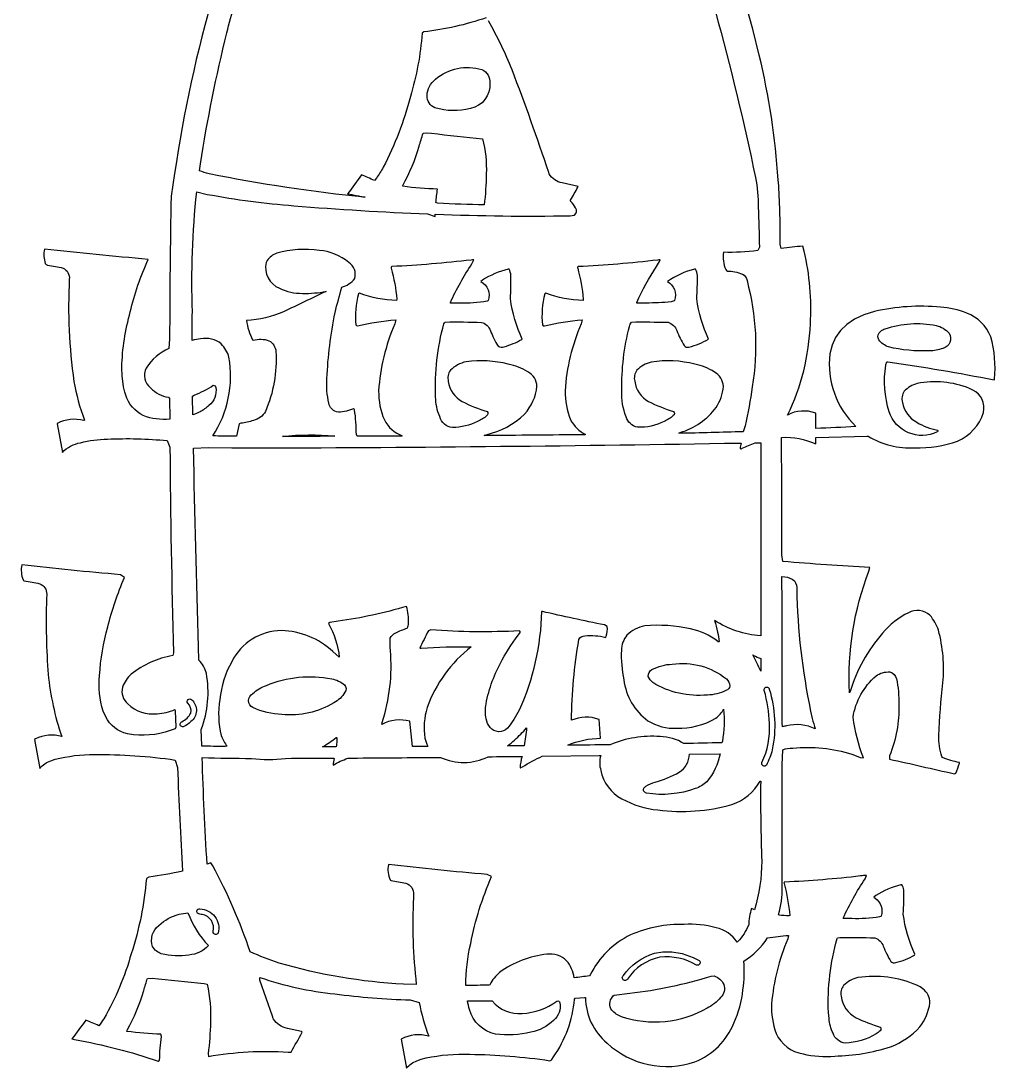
# Model space of a CAD drawing. Extents: x 1.3 to 31.4, y 0.3 to 25.4.
# Drawn here: x 19.87 to 31.43, y 0.53 to 12.94 of the extents above; entities that cross this region are included whole.
import ezdxf

# ---------------------------------------------------------------- set-up
doc = ezdxf.new("R2010")
doc.units = 0
doc.linetypes.add('0', pattern=[0])
doc.layers.add('1', color=7, linetype='0')

msp = doc.modelspace()

# ---------------------------------------------------------------- linework, layer by layer
at = {"layer": '1'}
for points in [[(25.391197, 12.980835, -0.0542), (24.652374, 12.814247), (24.631161, 12.798279, -0.055476), (24.492493, 12.046494, -0.056072), (24.170658, 11.208124, -0.019945), (24.089687, 11.077728), (24.065437, 11.052017, 0.013989), (23.911785, 11.118851, -0.0073), (23.747379, 10.894608, 0.002478), (23.955093, 10.854079, -0.025978), (22.104008, 11.132101, -0.019541), (21.991726, 11.166954), (22.001812, 11.250083, -0.020341), (22.314243, 12.803649, -0.014534), (22.511227, 13.469116)], [(22.162266, 13.286941, 0.033629), (21.695702, 11.135284), (21.654421, 10.866035, 0.004985), (21.636797, 9.174062), (21.628326, 9.05999, 0.149866), (21.35899, 8.828313, 0.34637), (21.409084, 8.592529, 0.159098), (21.623657, 8.4813), (21.637123, 8.468712), (21.63813, 8.223625, -0.125031), (21.3242, 8.263929, -0.205521), (21.116716, 8.508249, -0.055531), (21.083881, 8.639977), (21.072838, 8.733398), (21.068958, 8.836189, -0.060197), (21.170216, 9.495316, -0.050438), (21.382963, 10.115324, -0.003326), (20.150661, 10.238724, 0.118743), (20.162325, 10.067863, 0.23311), (20.189579, 10.049103, -0.028956), (20.372143, 10.013162, -0.32153), (20.44698, 9.882431, 0.048041), (20.501564, 8.670299, 0.046597), (20.625977, 8.211792), (20.617275, 8.206154, 0.187716), (20.304554, 8.171745), (20.304195, 8.164932), (20.364277, 7.828438, -0.158606), (20.579422, 7.942533, -0.061157), (20.899193, 7.985298, -0.037338), (21.608887, 7.967668), (21.640266, 7.889492, 0.005028), (21.682758, 5.451994), (21.673176, 5.418823, 0.123036), (21.182228, 5.198805, 0.11765), (21.077511, 5.046269, 0.29216), (21.142063, 4.84597, 0.229598), (21.489647, 4.729907, 0.078978), (21.699951, 4.77813), (21.704166, 4.76342), (21.711048, 4.569221), (21.701973, 4.55159, -0.120523), (21.209213, 4.478096), (21.136292, 4.490501, -0.225043), (20.879105, 4.693169), (20.849155, 4.761826, -0.10288), (20.804815, 5.182958, -0.050725), (20.904049, 5.758751, -0.04559), (21.101719, 6.343216), (21.052292, 6.378147, -0.007983), (19.883976, 6.495171, 0.149295), (19.898888, 6.315635, 0.118415), (19.912884, 6.305588, -0.011276), (20.095558, 6.271024, -0.327002), (20.178585, 6.146622, 0.02565), (20.192083, 5.244871, 0.057003), (20.341528, 4.504531), (20.357357, 4.459213, 0.185367), (20.04388, 4.431134), (20.03487, 4.425117), (20.096336, 4.080872, -0.137103), (20.226711, 4.170715), (20.278736, 4.188896, -0.065803), (20.743484, 4.245415, -0.038768), (21.704136, 4.180672), (21.729542, 4.093998, 0.002975), (21.788593, 2.863152, -0.025775), (21.389168, 2.79361), (21.360928, 2.776367, -0.059028), (21.181156, 1.884346, -0.062884), (20.85673, 1.113326, -0.025702), (20.795979, 1.030174, 0.014909), (20.641491, 1.097214, -0.006985), (20.478596, 0.874931), (20.509739, 0.866188, -0.0395), (21.500248, 0.610916), (21.517769, 0.622452, -0.032771), (21.540089, 0.903107), (21.533726, 0.928886, -0.028182), (21.130779, 0.962921), (21.134869, 0.979271, 0.057673), (21.328787, 1.447353, 0.008275), (21.372471, 1.591438), (21.428774, 1.595085, 0.002801), (22.044533, 1.529137), (22.080452, 1.522018, -0.070708), (22.121223, 1.070831, -0.028924), (22.092522, 0.699287), (22.096325, 0.665466, -0.061835), (23.041988, 0.716301), (23.07737, 0.718269, 0.004889), (23.209385, 0.953125), (23.201973, 0.960907), (23.034111, 0.999023, -0.212502), (22.868401, 1.108864, -0.056349), (22.857071, 1.142296), (22.708347, 1.572151), (22.706112, 1.603043, 0.055219), (23.597282, 1.406535, 0.024088), (24.491528, 1.335907), (24.596516, 1.307465, 0.043576), (24.709835, 0.905388, 0.195296), (24.385029, 0.872185), (24.446423, 0.528381, -0.127593), (24.568886, 0.614037), (24.619694, 0.632645), (24.677761, 0.648743, -0.060283), (25.196476, 0.691433, -0.034382), (26.147774, 0.615616, 0.245782), (26.170521, 0.63047), (26.189007, 0.660713, 0.134146), (26.439846, 1.344421), (26.446915, 1.357452), (26.558342, 1.364983), (26.568901, 1.363579, 0.219145), (26.825411, 0.824112, 0.276298), (27.868147, 0.603217, 0.205492), (28.32962, 1.0615, 0.083645), (28.436649, 1.457222, 0.064874), (28.446632, 1.794876, 0.104432), (28.730263, 2.070663, -0.027786), (28.976849, 2.100616), (28.969414, 2.059006, 0.081773), (28.776911, 1.288807, 0.098631), (28.831263, 0.939404, 0.254105), (29.150505, 0.69645, 0.075715), (29.526417, 0.670242, 0.073094), (30.187616, 0.781047, 0.124483), (30.534983, 1.018087, 0.138658), (30.654083, 1.301684, 0.250061), (30.570934, 1.466042), (30.53767, 1.489616), (30.498817, 1.511444, 0.14117), (29.801464, 1.600573, 0.139733), (29.630651, 1.507249, 0.225088), (29.601341, 1.379134, 0.248631), (29.778931, 1.12574, 0.032898), (30.064575, 1.013771, -0.450006), (30.063774, 0.971512, -0.120444), (30.015705, 0.933575, -0.134652), (29.649965, 0.824904, -0.29452), (29.5056, 0.940123, -0.086434), (29.458271, 1.116219), (29.451305, 1.185501, -0.079423), (29.554708, 2.064669), (29.559303, 2.07225), (29.58812, 2.075073, -0.017565), (30.002888, 2.070778, -0.221863), (30.102177, 1.972015, 0.036987), (30.190033, 1.792145, 0.286126), (30.250641, 1.779465, 0.067605), (30.473515, 1.867859), (30.476913, 1.87735, -0.079945), (30.339039, 2.354927, 0.02895), (30.343819, 2.640993, 0.077983), (30.323246, 2.70253), (30.309265, 2.70224, 0.068393), (30.014622, 2.575836), (29.990974, 2.555862), (30.007339, 2.542564, -0.339036), (30.075764, 2.330391), (30.069843, 2.325592), (30.058807, 2.321198, -0.046886), (29.728939, 2.29985), (29.629169, 2.299744), (29.6269, 2.307152, -0.040819), (29.886898, 2.773342), (29.895983, 2.792036), (29.903431, 2.81144, 0.080951), (29.832478, 2.805649, -0.018103), (28.932274, 2.733519, 0.459198), (28.925247, 2.71727, -0.044276), (28.992031, 2.336197), (28.983192, 2.331711, -0.014269), (28.867168, 2.341057), (28.860783, 2.349037, 0.06923), (28.904053, 2.671501, 0.000231), (28.903351, 4.12252), (28.908501, 4.303268, -0.081455), (29.028097, 4.322126, -0.103312), (29.730488, 4.248836), (29.780342, 4.230512), (29.829491, 4.210373), (29.865143, 4.206474, -0.055643), (29.742584, 4.687279, -0.176107), (30.016247, 5.177648, -0.179799), (30.180607, 5.22458, -0.301793), (30.257072, 5.144669, -0.065571), (30.284855, 4.838371, -0.107736), (30.174938, 4.230988), (30.17466, 4.191597, -0.001808), (30.945511, 4.016677), (30.963936, 4.02388, -0.003604), (31.005779, 4.143486), (31.005047, 4.150848, -0.04684), (30.805882, 4.209511), (30.795681, 4.221298, -0.093008), (30.761642, 4.471435, -0.021794), (30.809921, 5.094635, 0.085742), (30.75679, 5.720259, 0.097825), (30.655613, 5.896866, 0.321908), (30.400555, 5.927597, 0.111742), (30.093622, 5.683692, 0.107912), (29.707886, 4.991257), (29.700699, 4.979086, -0.105181), (29.931049, 6.418274), (29.943037, 6.4617, -0.005835), (28.910017, 6.53498), (28.899458, 6.613075, 0.000198), (28.895397, 8.006653, -0.11924), (29.299717, 7.928337), (29.299717, 8.003685), (29.304234, 8.004105), (29.909824, 8.021423), (29.924034, 8.020058, 0.15185), (30.475826, 7.882004, 0.088221), (30.982969, 7.962242, 0.216804), (31.290258, 8.300458, 0.351055), (31.164513, 8.566986), (31.124207, 8.587662, 0.140452), (30.504005, 8.645647, 0.141067), (30.350868, 8.552383, 0.22479), (30.328859, 8.420077, 0.229663), (30.500114, 8.184973, 0.08817), (30.743502, 8.091395, -0.605494), (30.739094, 8.07032, -0.452184), (30.171352, 8.308607, -0.11156), (30.130672, 8.861876, -0.060675), (30.14513, 8.900352), (30.150364, 8.902374), (30.157463, 8.901825, -0.012189), (31.41604, 8.688972, 0.280358), (31.420185, 8.696976, 0.09751), (31.37623, 9.198894, 0.217794), (31.091898, 9.478445, 0.087112), (30.780378, 9.54963, 0.08111), (29.996914, 9.498665), (29.871178, 9.457695), (29.76218, 9.406494), (29.669945, 9.345024), (29.594456, 9.273315), (29.535713, 9.191353), (29.493729, 9.099144), (29.468491, 8.996689, 0.235898), (29.778084, 8.13549, -0.009454), (29.299713, 8.111809), (29.299717, 8.294113, 0.213366), (28.965893, 8.271049, 0.104312), (29.236689, 9.351286, 0.071707), (29.163876, 10.214851), (29.148186, 10.273216, 0.009766), (28.891926, 10.24762), (28.87981, 10.296211, 0.013546), (28.862473, 10.990677), (28.855209, 11.059326, 0.042252), (28.630028, 12.537888), (28.553513, 12.845215), (28.460087, 13.181564)], [(28.110764, 13.050186, -0.01562), (28.586054, 11.088048, -0.043716), (28.619442, 10.735558, -0.004989), (28.632061, 10.26152), (28.613483, 10.220634, -0.041116), (28.205624, 10.200951, 0.129425), (28.232643, 9.995564, 0.075622), (28.249069, 9.977699, -0.092021), (28.430367, 9.941948, -0.207687), (28.485222, 9.86644, -0.106553), (28.548412, 8.60405, -0.018349), (28.4636, 8.142303), (28.440882, 8.073897, -0.004331), (27.678558, 8.05445), (27.692394, 8.064667, 0.167312), (28.118504, 8.361541, 0.123797), (28.205038, 8.609118, 0.267585), (28.097843, 8.781301, 0.095885), (27.867807, 8.873723, 0.102956), (27.349043, 8.898427, 0.145617), (27.17878, 8.801873, 0.222186), (27.153217, 8.671578, 0.233842), (27.316654, 8.43264, 0.044612), (27.613873, 8.313797, -0.482219), (27.610764, 8.264977, -0.098824), (27.501469, 8.19622, -0.130677), (27.1866, 8.125725, -0.280607), (27.051762, 8.250712, -0.108439), (27.000423, 8.558483, -0.066745), (27.090408, 9.322524, -0.048733), (27.113819, 9.37365, -0.011671), (27.548534, 9.370338, -0.234901), (27.652466, 9.272102, 0.031351), (27.738106, 9.094566, 0.314054), (27.795464, 9.077187, 0.077502), (28.030144, 9.171555, -0.076707), (27.890354, 9.648529, 0.015402), (27.896908, 9.927171, 0.089262), (27.874474, 10.000931), (27.864212, 10.001404, 0.082152), (27.540329, 9.855789, -0.357392), (27.627064, 9.629242), (27.623009, 9.625389, -0.086339), (27.474121, 9.603668, -0.014254), (27.178795, 9.598328), (27.177906, 9.605469, -0.042061), (27.413279, 10.031707, 0.011631), (27.455643, 10.109452, 0.174418), (27.425907, 10.109344, -0.018614), (26.482403, 10.031313, 0.46095), (26.476814, 10.012535, -0.042678), (26.542686, 9.644455), (26.541298, 9.629921, -0.083338), (26.100193, 9.714508), (26.087009, 9.70974, 0.086453), (26.057793, 9.338829, 0.410949), (26.082947, 9.329651, -0.039351), (26.529354, 9.399269), (26.519138, 9.354156, 0.086212), (26.327192, 8.558934, 0.101494), (26.392759, 8.215649, 0.158764), (26.570713, 8.040138), (26.555796, 8.03815, -0.001003), (25.368626, 8.02727), (25.390633, 8.03788, 0.138328), (25.846437, 8.283049, 0.16295), (25.993881, 8.609715, 0.267929), (25.885569, 8.782074, 0.096417), (25.653841, 8.874113, 0.09622), (25.153179, 8.902355, 0.152067), (24.967304, 8.801402, 0.222072), (24.942236, 8.670533, 0.233664), (25.106541, 8.431992, 0.04407), (25.402817, 8.313744, -0.481841), (25.399372, 8.264679, -0.097909), (25.289642, 8.195885, -0.117144), (24.99173, 8.123428, -0.310177), (24.840017, 8.252144, -0.091408), (24.791191, 8.485657, -0.075316), (24.889175, 9.352906, -0.090209), (24.904972, 9.373649, -0.012112), (25.337811, 9.370277, -0.233731), (25.441677, 9.271454, 0.042793), (25.532776, 9.087997, 0.255724), (25.605103, 9.080795, 0.054445), (25.813503, 9.166435), (25.818722, 9.172157, -0.076598), (25.679207, 9.648895, 0.015871), (25.685728, 9.927588, 0.089433), (25.6632, 10.00119), (25.652534, 10.00132, 0.076359), (25.348869, 9.871323), (25.329781, 9.855347, -0.357299), (25.415836, 9.629082), (25.411648, 9.625229), (25.404217, 9.621635, -0.058866), (25.077021, 9.598423, -0.004829), (24.967411, 9.598328), (24.96714, 9.606308, -0.040693), (25.221895, 10.064292), (25.233498, 10.086774), (25.243736, 10.109909, 0.13303), (25.214615, 10.109329, -0.016843), (24.271826, 10.031657, 0.490939), (24.26572, 10.012413, -0.044004), (24.331593, 9.643806), (24.328552, 9.630005, -0.084147), (23.888042, 9.714935), (23.875671, 9.709068, 0.085784), (23.846533, 9.339024, 0.313024), (23.864601, 9.328209, -0.040013), (24.319286, 9.399323), (24.306858, 9.351303, 0.086423), (24.11603, 8.556761, 0.103136), (24.183468, 8.2123, 0.18099), (24.395721, 8.023857), (24.390911, 8.02153), (23.859634, 8.019562), (23.851391, 8.040009, 0.040941), (23.829437, 8.334175, 0.457705), (23.805336, 8.342278, -0.150003), (23.614773, 8.308929, -0.285508), (23.525482, 8.411369, -0.076078), (23.502842, 8.703453, -0.039454), (23.598427, 9.485061, -0.00266), (23.677963, 9.786491, 0.167206), (23.832191, 9.889267, 0.336983), (23.760462, 10.081215, 0.153545), (23.412743, 10.223807, 0.101799), (22.907782, 10.191239, 0.146526), (22.79261, 10.104622), (22.78162, 10.080994, 0.371325), (22.940252, 9.774477, 0.117831), (23.212765, 9.713669, 0.051352), (23.493992, 9.73719, 0.001976), (22.98912, 9.494583, -0.086007), (22.548534, 9.39257, 0.090725), (22.62064, 9.16433), (22.628555, 9.158333, -0.159321), (22.814453, 9.152145, -0.258006), (22.897701, 9.023346, -0.113266), (22.774206, 8.313133, -0.20212), (22.630939, 8.206177, -0.047612), (22.48159, 8.173431), (22.460182, 8.167404), (22.431602, 8.021675), (22.412411, 8.020126, -0.005517), (22.147606, 8.023544, 0.190975), (22.340307, 8.95551, 0.1304), (22.24934, 9.114349, 0.220376), (22.00416, 9.173817, 0.031945), (21.903561, 9.155811, -0.010209), (21.906292, 9.494365, -0.034514), (21.958393, 10.915955), (22.083176, 10.887825, 0.026514), (23.11142, 10.753272, 0.01133), (24.695221, 10.657027), (24.787888, 10.626694), (24.788179, 10.653703, 0.014702), (26.38888, 10.633854), (26.41321, 10.636771), (26.437366, 10.640892, 0.401207), (26.452023, 10.72641, 0.074423), (26.393452, 10.806107), (26.393501, 10.82045, 0.004038), (26.478474, 10.972588), (26.480785, 10.980461), (26.294022, 11.02285, -0.210817), (26.138153, 11.132207), (26.135256, 11.139878), (26.13286, 11.14772, 0.010474), (25.699959, 12.362697, 0.029735), (25.419479, 12.946419)]]:
    msp.add_lwpolyline(points, format="xyb", dxfattribs=at)
for points in [[(24.690624, 12.058228, -0.225082), (24.790573, 12.252876, -0.258436), (25.339602, 12.36664, -0.317532), (25.435886, 12.206184, -0.382668), (25.203806, 11.905866, -0.142913), (24.783529, 11.914731, -0.305648)], [(24.741627, 11.611864, 0.003078), (25.349575, 11.547226, -0.074024), (25.39189, 11.129107, -0.028828), (25.368015, 10.762848, -0.010745), (24.81488, 10.783119), (24.79517, 10.789757, -0.015481), (24.813915, 10.949921, -0.032361), (24.401955, 10.984222), (24.401451, 10.994583, 0.059213), (24.59551, 11.458051, 0.008953), (24.642277, 11.611526), (24.678082, 11.618935)], [(30.729397, 9.332298, -0.165641), (30.883144, 9.240616, -0.511166), (30.80876, 9.061476, -0.096197), (30.646847, 9.031998, -0.070232), (30.163973, 9.079194, -0.149873), (30.049267, 9.161178), (30.044153, 9.17323, -0.347043), (30.069433, 9.263358, -0.122546), (30.125259, 9.29406, -0.132631)], [(21.997799, 8.310425, -0.037191), (21.913288, 8.273483), (21.909813, 8.494934), (21.926685, 8.508186, 0.064361), (22.154495, 8.623871, -0.442841), (22.184364, 8.598801, -0.276304), (22.100796, 8.383781, -0.066709)], [(22.973576, 8.018463, -0.052951), (23.595261, 8.019653), (23.572153, 8.018876, -0.000677)], [(28.13644, 5.695961, -0.077554), (28.153122, 5.584454, -0.640751), (28.140152, 5.586594, 0.124049), (27.81348, 5.734512, 0.080112), (27.272453, 5.770525, 0.167177), (27.060514, 5.660043, 0.163896), (26.995819, 5.48307, 0.06503), (27.024834, 5.13224, 0.210041), (27.310539, 4.647139, 0.15713), (27.650837, 4.557228, 0.136457), (28.116394, 4.676665, 0.119089), (28.208111, 4.783943, -0.06502), (28.192841, 4.402359), (28.185734, 4.385774, -0.002934), (27.736549, 4.375642, 0.135722), (27.454697, 4.458107, 0.120282), (26.861221, 4.361291, -0.000553), (26.377335, 4.355593), (26.358231, 4.358078, -0.094958), (26.74897, 4.439522), (26.729935, 4.662498, 0.191299), (26.403759, 4.651718, -0.040349), (26.491936, 5.608856, -0.302618), (26.561962, 5.653854, -0.083915), (26.808914, 5.634743), (26.816576, 5.648962, 0.07354), (26.828415, 5.764923), (26.794674, 5.782121, -0.003946), (26.058262, 5.940949), (26.047489, 5.940407, -0.10045), (25.782946, 4.772635, -0.055569), (25.643036, 4.558769, -0.451576), (25.439035, 4.567024, -0.142942), (25.392609, 4.671033, -0.110665), (25.390079, 4.845558, -0.085747), (25.582754, 5.367465, -0.043752), (25.80006, 5.698577), (25.786961, 5.712578, -0.033313), (24.733566, 5.725418), (24.70554, 5.714172, -0.003226), (24.603355, 5.507277), (24.619987, 5.506463, -0.029449), (25.213497, 5.521576, 0.143202), (24.691019, 4.801635, 0.108159), (24.663609, 4.440551, 0.074481), (24.701038, 4.346771), (24.696087, 4.342339), (24.521152, 4.341446), (24.516239, 4.342911), (24.485859, 4.640144, 0.192342), (24.152985, 4.60215), (24.158386, 4.624878, 0.099324), (24.255579, 5.479162, -0.008158), (24.253353, 5.625404, -0.205996), (24.318245, 5.686996, -0.03432), (24.455833, 5.745209, 0.144971), (24.469955, 5.802704, 0.081204), (24.446918, 6.002213, -0.038012), (23.636307, 5.82689), (23.536392, 5.811241), (23.519855, 5.799339, -0.106792), (23.648746, 5.400299), (23.57135, 5.468712, 0.180942), (22.964647, 5.714584, 0.279578), (22.373373, 5.346463, 0.106573), (22.233025, 4.898766, 0.104247), (22.24909, 4.469946, 0.087283), (22.319122, 4.343239), (22.29673, 4.34094, -0.007381), (22.019123, 4.34625), (22.01722, 4.357208), (22.010704, 4.538185), (22.011887, 4.543289, 0.13637), (22.072565, 5.20747, 0.126222), (21.984936, 5.365318), (21.978729, 5.523391, -0.002569), (21.920383, 7.879523), (22.097466, 7.887024), (22.373528, 7.883087), (22.723516, 7.88134, 0.00357), (28.395456, 7.939025), (28.41589, 7.936813, 0.102358), (28.40506, 7.875694, 0.459866), (28.427551, 7.876633, -0.028194), (28.582363, 7.941818), (28.648197, 7.942947, -0.00069), (28.647808, 5.652565, -0.126629), (28.101234, 5.836319, -0.006931)], [(29.07653, 6.116403, 0.046885), (29.259703, 4.672226, 0.010597), (29.294399, 4.548904, 0.181451), (28.954756, 4.584477, 0.00988), (28.907734, 4.575462), (28.902815, 4.624496, 0.000139), (28.90016, 6.358276), (28.934647, 6.352425, -0.159055), (29.046829, 6.306831, -0.209594), (29.075256, 6.197608, 0.004557)], [(28.56422, 5.42112, 0.04222), (28.647533, 5.385178), (28.647388, 5.234016, 0.030039), (28.553234, 5.427048)], [(27.598324, 5.317223, -0.206788), (28.242624, 5.14255, -0.154882), (28.280613, 5.061256, -0.279368), (28.235558, 5.003113, -0.106506), (28.014832, 4.951134, -0.162868), (27.367977, 5.098796, -0.135963), (27.314754, 5.17247, -0.327423), (27.357697, 5.25399, -0.109205)], [(23.558792, 5.142448, -0.138973), (23.712337, 5.071219, -0.33072), (23.716709, 4.983765, -0.138239), (23.582535, 4.858986, -0.163397), (22.968819, 4.720985, -0.101243), (22.625111, 4.802007, -0.604897), (22.62356, 4.970475, -0.092812), (22.784916, 5.065024, -0.149798)], [(28.68956, 5.0045, -1.04264), (28.749542, 5.022125, -0.124672), (28.784754, 4.302959, -0.057737), (28.714931, 4.119057, -0.83186), (28.662006, 4.150314, 0.129779), (28.750578, 4.615198, 0.065492)], [(21.80497, 4.576437, -1.04111), (21.782486, 4.635033, 0.165639), (21.887112, 4.737793, 0.28436), (21.851162, 4.854652, -0.950629), (21.898849, 4.894936, -0.463809), (21.889824, 4.636021, -0.078529)], [(25.728287, 4.417976, 0.034133), (25.870842, 4.562599, -0.019414), (25.842934, 4.350388), (25.642483, 4.348694, 0.021421)], [(23.620708, 4.405785, -0.018537), (23.613468, 4.338287), (23.451759, 4.338036, 0.028925), (23.611431, 4.446953, -0.610333), (23.620686, 4.43689, -0.041329)], [(28.540081, 2.419739, 0.079173), (28.505157, 2.225517, -0.088772), (28.376808, 2.026978), (28.36887, 2.021957, 0.189076), (28.119196, 2.192085, 0.084978), (27.739201, 2.232071, 0.107561), (27.103209, 2.106214, 0.168468), (26.626068, 1.632828), (26.615623, 1.622154, -0.00362), (26.434429, 1.59771, 0.137944), (26.345943, 1.80127, 0.232728), (26.111874, 1.877869, 0.131724), (25.550402, 1.661514, 0.108003), (25.436008, 1.516968), (25.421883, 1.512802, -0.007052), (25.15126, 1.505775, -0.058466), (25.207695, 2.005889, -0.055168), (25.456009, 2.798447), (25.404133, 2.824653, -0.009041), (24.233829, 2.941932), (24.232365, 2.939194, 0.160511), (24.251873, 2.7593, 0.101038), (24.262844, 2.752311, 0.001797), (24.43825, 2.720662, -0.358187), (24.528854, 2.583672), (24.52858, 2.548981, 0.039795), (24.562035, 1.521076), (24.412334, 1.522942, -0.058037), (22.937077, 1.773344, -0.029882), (22.592625, 1.907249, 0.043065), (22.148077, 2.926375), (22.126823, 2.961281), (22.0816, 2.946384, -0.008311), (22.023182, 4.210579, 0.008436), (22.609119, 4.200516, 0.065691), (23.009552, 4.200695, 0.001057), (23.579676, 4.202549), (23.58947, 4.198524, 0.016405), (23.575352, 4.119926, -0.053575), (23.751347, 4.201515), (23.80117, 4.203786, 0.000492), (24.847902, 4.212049, 0.222828), (25.413456, 4.21785, -0.014476), (25.817722, 4.221054, 0.067723), (25.79283, 4.090797, 0.459998), (25.802174, 4.090729), (25.820488, 4.099872, -0.028804), (26.057369, 4.226105), (26.729843, 4.234756), (26.750683, 4.232445, 0.153341), (26.751747, 4.057251, 0.230589), (27.001011, 3.722182, 0.111066), (27.429113, 3.589221, 0.099016), (28.304892, 3.651853, 0.18492), (28.640228, 3.929871), (28.647545, 3.931092, 0.011904), (28.660545, 2.982971, -0.071297), (28.573822, 2.406258, -0.011572)], [(27.803444, 4.249855), (28.165417, 4.255272, -0.130684), (28.007866, 3.923831, -0.118309), (27.871773, 3.842163, -0.128755), (27.293688, 3.788418, -0.15736), (27.255791, 3.816696, -0.320679), (27.285362, 3.869644, -0.075196), (27.397858, 3.918442, 0.054944), (27.681515, 4.034912, 0.235014)], [(21.749016, 2.351479, -0.043514), (21.853855, 2.369652, 0.107296), (22.098495, 1.979813, -0.17917), (21.865704, 1.868523, -0.099812), (21.538197, 1.882595, -0.176314), (21.434433, 1.968559, -0.323538), (21.509501, 2.220505, -0.124053)], [(22.178959, 2.113396, -0.392889), (22.153965, 2.147797, 0.428918), (22.022919, 2.34929, -0.113032), (21.968769, 2.363439, -0.73801), (21.995468, 2.415795, -0.480645), (22.212067, 2.128448, -0.320559)], [(27.0658, 1.58252, -1.19624), (27.018421, 1.624107, -0.170067), (27.388004, 1.890335), (27.485886, 1.907753), (27.594757, 1.907875), (27.714542, 1.886673), (27.845142, 1.84008), (27.916248, 1.804977, -0.936284), (27.886768, 1.750031, 0.164264), (27.452793, 1.841583, 0.200097)], [(26.907669, 1.394463), (27.093853, 1.416733, 0.048949), (28.062138, 1.61924), (28.094982, 1.62281, -0.189843), (28.210323, 1.52037, -0.276319), (28.172314, 1.363098, -0.097079), (28.011141, 1.238157, -0.216388), (26.994905, 1.135741, -0.097792), (26.880733, 1.213409, -0.352246), (26.891005, 1.37224, -0.027179)], [(26.229652, 1.322655, -0.552334), (26.265793, 1.301735, -0.273216), (26.191408, 1.094098, -0.14889), (25.921989, 0.953807, -0.0935), (25.502712, 0.932049, -0.283574), (25.194817, 1.222056, -0.046574), (25.171366, 1.324278, -0.001712), (25.463337, 1.325096, 0.252572), (25.819471, 1.175923, 0.150065)]]:
    msp.add_lwpolyline(points, format="xyb", close=True, dxfattribs=at)

doc.saveas('drawing.dxf')
